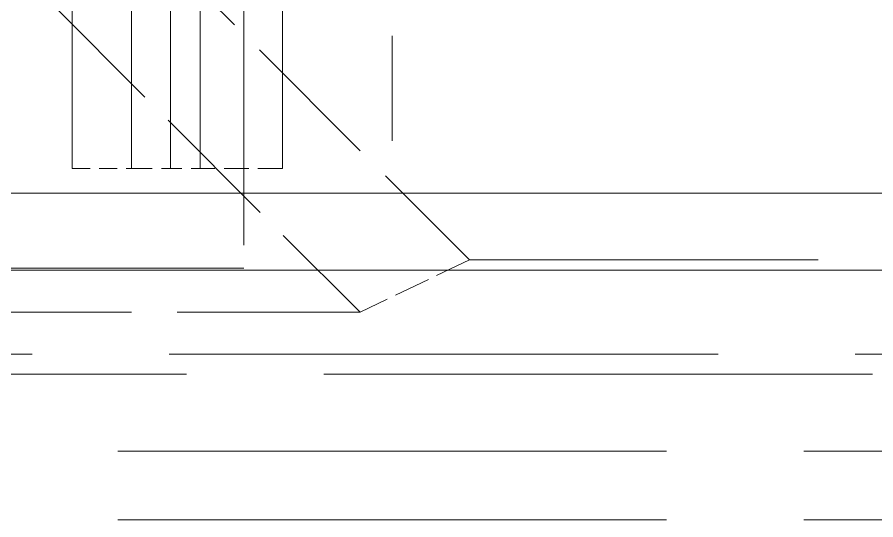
# Model space of a CAD drawing. Extents: x 23 to 587, y 4 to 413.
# Drawn here: x 216.31 to 225.7, y 92.47 to 97.97 of the extents above; entities that cross this region are included whole.
import ezdxf

# ---------------------------------------------------------------- set-up
doc = ezdxf.new("R2010")
doc.units = 0
doc.linetypes.add('DASHDOT', pattern=[18.5, 12, -3, 0.5, -3])
doc.linetypes.add('DASHED', pattern=[15, 12, -3])
doc.layers.get('0').update_dxf_attribs({"lineweight": 13})

# ---------------------------------------------------------------- blocks, each defined once
blk = doc.blocks.new('BLOCK403')
at = {"color": 7, "linetype": 'DASHDOT', "lineweight": 13}
blk.add_line((230.39, 103.381), (230.39, 82.581), dxfattribs=at)
blk = doc.blocks.new('BLOCK424')
at = {"color": 7, "linetype": 'DASHED', "lineweight": 13}
for p, q in [((227.14, 107.3), (227.14, 79.8)), ((223.39, 81.981), (223.39, 103.981)), ((224.69, 81.981), (224.69, 103.981)), ((224.69, 81.981), (224.69, 103.981)), ((225.54, 81.981), (225.54, 103.981)), ((226.19, 81.981), (226.19, 103.981)), ((227.14, 81.981), (227.14, 103.981)), ((227.99, 81.981), (227.99, 103.981)), ((254.704, 79.981), (232.076, 79.981)), ((-67.61, 79.759), (556.39, 79.759)), ((227.14, 79.8), (204.39, 79.8)), ((267.514, 77.918), (214.328, 77.918)), ((213.89, 77.481), (274.89, 77.481)), ((14.39, 75.8), (474.39, 75.8)), ((14.39, 75.8), (474.39, 75.8)), ((14.39, 74.3), (474.39, 74.3))]:
    blk.add_line(p, q, dxfattribs=at)
at = {"color": 7, "linetype": 'DASHED', "lineweight": 13, "ltscale": 0.259619}
blk.add_line((224.733, 87.324), (232.076, 79.981), dxfattribs=at)
at = {"color": 7, "linetype": 'DASHED', "lineweight": 13, "ltscale": 0.237635}
blk.add_line((222.965, 85.556), (229.687, 78.835), dxfattribs=at)
at = {"color": 7, "linetype": 'DASHED', "lineweight": 13, "ltscale": 0.0325}
blk.add_line((223.39, 81.981), (224.69, 81.981), dxfattribs=at)
at = {"color": 7, "linetype": 'DASHED', "lineweight": 13, "ltscale": 0.0375}
blk.add_line((224.69, 81.981), (226.19, 81.981), dxfattribs=at)
at = {"color": 7, "linetype": 'DASHED', "lineweight": 13, "ltscale": 0.045}
blk.add_line((227.99, 81.981), (226.19, 81.981), dxfattribs=at)
at = {"color": 7, "lineweight": 13}
for p, q in [((-67.61, 81.441), (556.39, 81.441)), ((-67.61, 79.759), (556.39, 79.759))]:
    blk.add_line(p, q, dxfattribs=at)
at = {"color": 7, "linetype": 'DASHED', "lineweight": 13, "ltscale": 0.066254}
blk.add_line((232.076, 79.981), (229.687, 78.835), dxfattribs=at)
at = {"color": 7, "linetype": 'DASHED', "lineweight": 13, "ltscale": 0.333286}
blk.add_line((229.687, 78.835), (216.355, 78.835), dxfattribs=at)

msp = doc.modelspace()

# ---------------------------------------------------------------- block references
at = {"lineweight": 0, "xscale": 0.5, "yscale": 0.5, "zscale": 0.5}
for name in ['BLOCK424', 'BLOCK403']:
    msp.add_blockref(name, (105.2159, 55.3247), dxfattribs=at)

doc.saveas('drawing.dxf')
